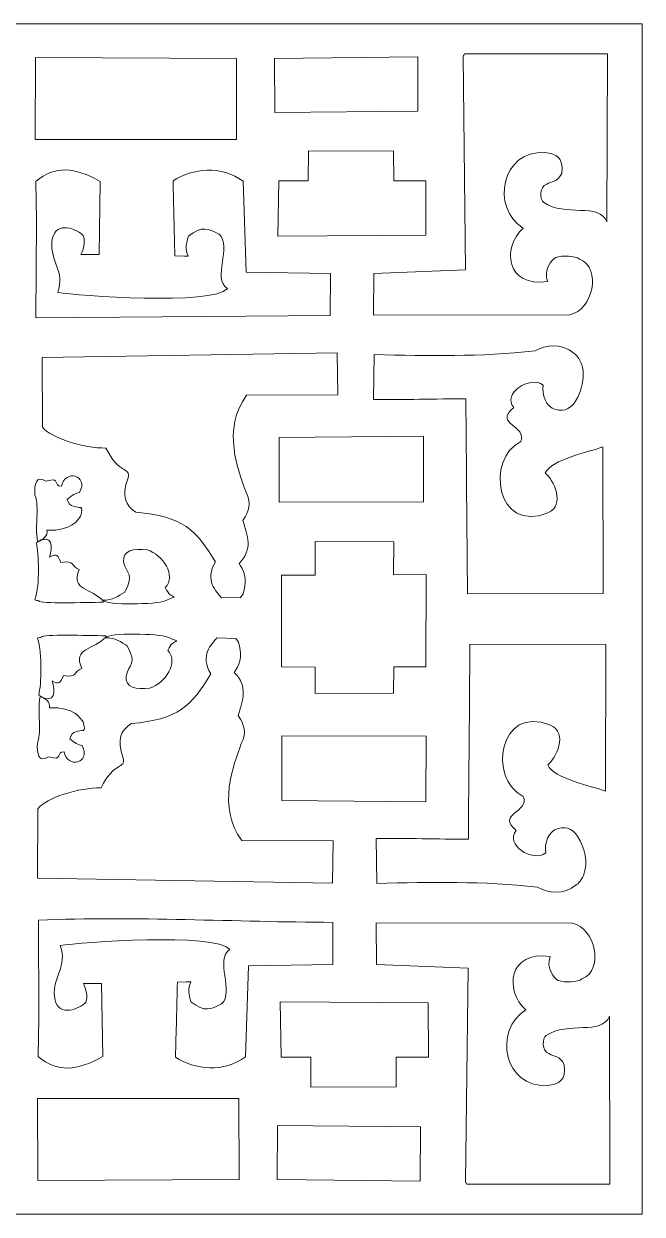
# Model space of a CAD drawing. Header units: centimetres. Extents: x 1.9 to 14.6, y 3.5 to 9.4.
# Drawn here: x 11.55 to 14.62, y 3.52 to 9.43 of the extents above; entities that cross this region are included whole.
import ezdxf

# ---------------------------------------------------------------- set-up
doc = ezdxf.new("R2010")
doc.units = ezdxf.units.CM
doc.header["$MEASUREMENT"] = 0
doc.layers.add('layer 1', color=7, linetype='Continuous')

msp = doc.modelspace()

# ---------------------------------------------------------------- linework, layer by layer
at = {"layer": 'layer 1', "color": 250, "lineweight": 9}
msp.add_open_spline([(8.48673, 9.42503), (8.48673, 9.42503), (14.61952, 9.42503), (14.61952, 9.42503), (14.61952, 9.42503), (14.61952, 9.42503), (14.61952, 3.51784), (14.61952, 3.51784), (14.61952, 3.51784), (14.61952, 3.51784), (8.48673, 3.51784), (8.48673, 3.51784), (8.48673, 3.51784), (8.48673, 3.51784), (8.48673, 9.42503), (8.48673, 9.42503)], degree=3, knots=[0, 0, 0, 0, 0.2, 0.2, 0.2, 0.2, 0.4, 0.4, 0.4, 0.4, 0.6, 0.6, 0.6, 0.6, 1, 1, 1, 1], dxfattribs=at)
at = {"layer": 'layer 1', "color": 7, "lineweight": 9}
for points, knots in [([(14.15005, 8.14618), (14.12978, 8.20404), (14.16984, 8.25668), (14.19105, 8.26491), (14.19105, 8.26491), (14.22478, 8.27799), (14.28826, 8.27348), (14.30842, 8.25753), (14.30842, 8.25753), (14.42243, 8.21152), (14.37313, 8.00389), (14.26074, 7.98088), (14.26074, 7.98088), (14.26074, 7.98088), (13.2873, 7.97949), (13.2873, 7.97949), (13.2873, 7.97949), (13.2873, 7.97949), (13.28931, 8.18658), (13.28931, 8.18658), (13.28931, 8.18658), (13.28931, 8.18658), (13.74399, 8.20338), (13.74399, 8.20338), (13.74399, 8.20338), (13.74399, 8.20338), (13.73149, 9.26387), (13.73149, 9.26387), (13.73149, 9.26387), (13.73366, 9.26801), (13.73582, 9.27215), (13.73798, 9.27629), (13.73798, 9.27629), (13.73798, 9.27629), (14.44692, 9.27624), (14.44692, 9.27624), (14.44692, 9.27624), (14.44692, 9.27624), (14.44461, 8.44186), (14.44461, 8.44186), (14.44461, 8.44186), (14.40654, 8.53976), (14.23755, 8.46523), (14.13116, 8.53799), (14.13116, 8.53799), (14.11252, 8.54918), (14.1061, 8.61675), (14.14735, 8.62987), (14.14735, 8.62987), (14.16848, 8.64204), (14.19822, 8.63829), (14.22068, 8.68217), (14.22068, 8.68217), (14.22908, 8.76608), (14.19673, 8.77746), (14.13706, 8.78611), (14.13706, 8.78611), (13.92165, 8.80127), (13.8668, 8.51025), (14.03001, 8.4116), (14.03001, 8.4116), (13.92222, 8.31424), (13.94484, 8.11536), (14.15005, 8.14618)], [0, 0, 0, 0, 0.0588235, 0.0588235, 0.0588235, 0.0588235, 0.1176471, 0.1176471, 0.1176471, 0.1176471, 0.1764706, 0.1764706, 0.1764706, 0.1764706, 0.2352941, 0.2352941, 0.2352941, 0.2352941, 0.2941176, 0.2941176, 0.2941176, 0.2941176, 0.3529412, 0.3529412, 0.3529412, 0.3529412, 0.4117647, 0.4117647, 0.4117647, 0.4117647, 0.4705882, 0.4705882, 0.4705882, 0.4705882, 0.5294118, 0.5294118, 0.5294118, 0.5294118, 0.5882353, 0.5882353, 0.5882353, 0.5882353, 0.6470588, 0.6470588, 0.6470588, 0.6470588, 0.7058824, 0.7058824, 0.7058824, 0.7058824, 0.7647059, 0.7647059, 0.7647059, 0.7647059, 0.8235294, 0.8235294, 0.8235294, 0.8235294, 0.8823529, 0.8823529, 0.8823529, 0.8823529, 1, 1, 1, 1]), ([(12.60829, 9.25247), (12.60829, 9.25247), (12.60714, 8.85136), (12.60714, 8.85136), (12.60714, 8.85136), (12.60714, 8.85136), (11.60899, 8.85103), (11.60899, 8.85103), (11.60899, 8.85103), (11.60899, 8.85103), (11.61086, 9.25768), (11.61086, 9.25768), (11.61086, 9.25768), (11.61086, 9.25768), (12.60829, 9.25247), (12.60829, 9.25247)], [0, 0, 0, 0, 0.2, 0.2, 0.2, 0.2, 0.4, 0.4, 0.4, 0.4, 0.6, 0.6, 0.6, 0.6, 1, 1, 1, 1]), ([(13.50665, 9.26099), (13.50665, 9.26099), (13.50706, 8.99182), (13.50706, 8.99182), (13.50706, 8.99182), (13.50706, 8.99182), (12.79802, 8.98561), (12.79802, 8.98561), (12.79802, 8.98561), (12.79802, 8.98561), (12.79625, 9.25346), (12.79625, 9.25346), (12.79625, 9.25346), (12.79625, 9.25346), (13.50665, 9.26099), (13.50665, 9.26099)], [0, 0, 0, 0, 0.2, 0.2, 0.2, 0.2, 0.4, 0.4, 0.4, 0.4, 0.6, 0.6, 0.6, 0.6, 1, 1, 1, 1]), ([(12.81217, 8.37053), (12.81217, 8.37053), (12.81708, 8.64649), (12.81708, 8.64649), (12.81708, 8.64649), (12.81708, 8.64649), (12.9639, 8.64588), (12.9639, 8.64588), (12.9639, 8.64588), (12.9639, 8.64588), (12.96401, 8.79445), (12.96401, 8.79445), (12.96401, 8.79445), (12.96401, 8.79445), (13.38651, 8.79255), (13.38651, 8.79255), (13.38651, 8.79255), (13.38651, 8.79255), (13.38778, 8.64591), (13.38778, 8.64591), (13.38778, 8.64591), (13.38778, 8.64591), (13.54711, 8.64591), (13.54711, 8.64591), (13.54711, 8.64591), (13.54711, 8.64591), (13.54655, 8.37664), (13.54655, 8.37664), (13.54655, 8.37664), (13.54655, 8.37664), (12.81217, 8.37053), (12.81217, 8.37053)], [0, 0, 0, 0, 0.1111111, 0.1111111, 0.1111111, 0.1111111, 0.2222222, 0.2222222, 0.2222222, 0.2222222, 0.3333333, 0.3333333, 0.3333333, 0.3333333, 0.4444444, 0.4444444, 0.4444444, 0.4444444, 0.5555556, 0.5555556, 0.5555556, 0.5555556, 0.6666667, 0.6666667, 0.6666667, 0.6666667, 0.7777778, 0.7777778, 0.7777778, 0.7777778, 1, 1, 1, 1]), ([(12.64037, 8.6437), (12.64037, 8.6437), (12.65531, 8.19212), (12.65531, 8.19212), (12.65531, 8.19212), (12.65531, 8.19212), (13.07326, 8.18541), (13.07326, 8.18541), (13.07326, 8.18541), (13.07326, 8.18541), (13.07264, 7.97689), (13.07264, 7.97689), (13.07264, 7.97689), (13.07264, 7.97689), (11.61295, 7.96525), (11.61295, 7.96525), (11.61295, 7.96525), (11.61295, 7.96525), (11.61528, 8.44829), (11.61528, 8.44829), (11.61528, 8.44829), (11.61528, 8.44829), (11.61246, 8.64283), (11.61246, 8.64283), (11.61246, 8.64283), (11.70842, 8.72188), (11.80176, 8.71635), (11.93198, 8.64211), (11.93198, 8.64211), (11.93198, 8.64211), (11.92596, 8.27965), (11.92596, 8.27965), (11.92596, 8.27965), (11.92596, 8.27965), (11.83647, 8.28011), (11.83647, 8.28011), (11.83647, 8.28011), (11.85181, 8.31113), (11.86177, 8.36433), (11.84203, 8.3794), (11.84203, 8.3794), (11.80056, 8.41536), (11.70201, 8.44479), (11.69255, 8.34515), (11.69255, 8.34515), (11.6831, 8.24552), (11.75877, 8.19668), (11.72169, 8.0923), (11.72169, 8.0923), (11.81639, 8.07649), (12.49007, 8.02525), (12.56289, 8.11147), (12.56289, 8.11147), (12.48396, 8.16146), (12.58835, 8.3194), (12.5211, 8.38183), (12.5211, 8.38183), (12.46596, 8.40759), (12.43935, 8.42609), (12.36928, 8.371), (12.36928, 8.371), (12.35838, 8.33803), (12.35277, 8.30505), (12.36822, 8.27207), (12.36822, 8.27207), (12.36613, 8.27211), (12.34825, 8.27213), (12.34616, 8.27217), (12.34616, 8.27217), (12.34616, 8.27217), (12.30227, 8.27295), (12.30227, 8.27295), (12.30227, 8.27295), (12.29915, 8.39727), (12.29604, 8.52158), (12.29293, 8.6459), (12.29293, 8.6459), (12.38855, 8.70857), (12.53419, 8.72503), (12.64037, 8.6437)], [0, 0, 0, 0, 0.047619, 0.047619, 0.047619, 0.047619, 0.0952381, 0.0952381, 0.0952381, 0.0952381, 0.1428571, 0.1428571, 0.1428571, 0.1428571, 0.1904762, 0.1904762, 0.1904762, 0.1904762, 0.2380952, 0.2380952, 0.2380952, 0.2380952, 0.2857143, 0.2857143, 0.2857143, 0.2857143, 0.3333333, 0.3333333, 0.3333333, 0.3333333, 0.3809524, 0.3809524, 0.3809524, 0.3809524, 0.4285714, 0.4285714, 0.4285714, 0.4285714, 0.4761905, 0.4761905, 0.4761905, 0.4761905, 0.5238095, 0.5238095, 0.5238095, 0.5238095, 0.5714286, 0.5714286, 0.5714286, 0.5714286, 0.6190476, 0.6190476, 0.6190476, 0.6190476, 0.6666667, 0.6666667, 0.6666667, 0.6666667, 0.7142857, 0.7142857, 0.7142857, 0.7142857, 0.7619048, 0.7619048, 0.7619048, 0.7619048, 0.8095238, 0.8095238, 0.8095238, 0.8095238, 0.8571429, 0.8571429, 0.8571429, 0.8571429, 0.9047619, 0.9047619, 0.9047619, 0.9047619, 1, 1, 1, 1]), ([(14.28215, 7.78931), (14.30983, 7.76948), (14.35864, 7.69532), (14.30025, 7.57299), (14.30025, 7.57299), (14.26912, 7.51292), (14.23789, 7.49961), (14.18976, 7.51129), (14.18976, 7.51129), (14.14163, 7.52297), (14.12052, 7.58671), (14.12906, 7.63189), (14.12906, 7.63189), (14.06312, 7.68225), (13.92238, 7.58922), (13.98281, 7.52157), (13.98281, 7.52157), (13.87924, 7.4363), (14.05292, 7.43069), (14.01742, 7.35156), (14.01742, 7.35156), (13.84212, 7.26744), (13.89482, 6.89329), (14.15208, 6.99784), (14.15208, 6.99784), (14.24247, 7.03639), (14.1787, 7.16548), (14.1388, 7.19527), (14.1388, 7.19527), (14.17198, 7.26487), (14.35179, 7.2985), (14.42475, 7.32549), (14.42475, 7.32549), (14.42475, 7.32549), (14.42635, 6.59833), (14.42635, 6.59833), (14.42635, 6.59833), (14.42635, 6.59833), (13.75306, 6.59713), (13.75306, 6.59713), (13.75306, 6.59713), (13.75041, 6.91921), (13.74779, 7.24137), (13.74516, 7.56343), (13.74516, 7.56343), (13.59203, 7.5649), (13.43934, 7.55831), (13.28731, 7.56101), (13.28731, 7.56101), (13.28731, 7.56101), (13.29108, 7.7832), (13.29108, 7.7832), (13.29108, 7.7832), (13.56138, 7.77839), (13.81704, 7.77137), (14.08818, 7.80201), (14.08818, 7.80201), (14.14194, 7.83041), (14.21483, 7.84562), (14.28215, 7.78931)], [0, 0, 0, 0, 0.0625, 0.0625, 0.0625, 0.0625, 0.125, 0.125, 0.125, 0.125, 0.1875, 0.1875, 0.1875, 0.1875, 0.25, 0.25, 0.25, 0.25, 0.3125, 0.3125, 0.3125, 0.3125, 0.375, 0.375, 0.375, 0.375, 0.4375, 0.4375, 0.4375, 0.4375, 0.5, 0.5, 0.5, 0.5, 0.5625, 0.5625, 0.5625, 0.5625, 0.625, 0.625, 0.625, 0.625, 0.6875, 0.6875, 0.6875, 0.6875, 0.75, 0.75, 0.75, 0.75, 0.8125, 0.8125, 0.8125, 0.8125, 0.875, 0.875, 0.875, 0.875, 1, 1, 1, 1]), ([(13.10736, 7.79303), (13.10736, 7.79303), (13.1098, 7.58333), (13.1098, 7.58333), (13.1098, 7.58333), (13.1098, 7.58333), (12.65792, 7.58144), (12.65792, 7.58144), (12.65792, 7.58144), (12.53256, 7.41558), (12.61752, 7.20293), (12.65517, 7.10041), (12.65517, 7.10041), (12.68229, 7.04296), (12.66993, 7.00862), (12.63982, 6.96102), (12.63982, 6.96102), (12.66182, 6.88256), (12.69129, 6.81861), (12.62024, 6.74754), (12.62024, 6.74754), (12.64073, 6.71455), (12.66583, 6.67749), (12.64063, 6.59678), (12.64063, 6.59678), (12.64063, 6.59678), (12.62776, 6.57818), (12.62776, 6.57818), (12.62776, 6.57818), (12.62776, 6.57818), (12.53389, 6.5759), (12.53389, 6.5759), (12.53389, 6.5759), (12.50703, 6.60756), (12.44817, 6.66273), (12.50324, 6.7543), (12.50324, 6.7543), (12.40843, 6.91517), (12.34111, 6.98098), (12.10855, 7.00104), (12.10855, 7.00104), (12.05761, 7.03812), (12.03532, 7.07415), (12.06994, 7.17195), (12.06994, 7.17195), (12.08241, 7.22864), (12.02426, 7.18639), (11.96044, 7.31992), (11.96044, 7.31992), (11.85111, 7.31759), (11.68645, 7.37002), (11.64528, 7.42381), (11.64528, 7.42381), (11.64532, 7.4259), (11.64536, 7.42799), (11.64539, 7.43008), (11.64539, 7.43008), (11.64539, 7.43008), (11.64356, 7.76849), (11.64356, 7.76849), (11.64356, 7.76849), (11.64356, 7.76849), (13.10736, 7.79303), (13.10736, 7.79303)], [0, 0, 0, 0, 0.0588235, 0.0588235, 0.0588235, 0.0588235, 0.1176471, 0.1176471, 0.1176471, 0.1176471, 0.1764706, 0.1764706, 0.1764706, 0.1764706, 0.2352941, 0.2352941, 0.2352941, 0.2352941, 0.2941176, 0.2941176, 0.2941176, 0.2941176, 0.3529412, 0.3529412, 0.3529412, 0.3529412, 0.4117647, 0.4117647, 0.4117647, 0.4117647, 0.4705882, 0.4705882, 0.4705882, 0.4705882, 0.5294118, 0.5294118, 0.5294118, 0.5294118, 0.5882353, 0.5882353, 0.5882353, 0.5882353, 0.6470588, 0.6470588, 0.6470588, 0.6470588, 0.7058824, 0.7058824, 0.7058824, 0.7058824, 0.7647059, 0.7647059, 0.7647059, 0.7647059, 0.8235294, 0.8235294, 0.8235294, 0.8235294, 0.8823529, 0.8823529, 0.8823529, 0.8823529, 1, 1, 1, 1]), ([(13.53483, 7.37897), (13.53483, 7.37897), (13.53531, 7.05272), (13.53531, 7.05272), (13.53531, 7.05272), (13.53531, 7.05272), (12.81988, 7.05094), (12.81988, 7.05094), (12.81988, 7.05094), (12.81988, 7.05094), (12.81951, 7.37287), (12.81951, 7.37287), (12.81951, 7.37287), (12.81951, 7.37287), (13.53483, 7.37897), (13.53483, 7.37897)], [0, 0, 0, 0, 0.2, 0.2, 0.2, 0.2, 0.4, 0.4, 0.4, 0.4, 0.6, 0.6, 0.6, 0.6, 1, 1, 1, 1]), ([(11.66254, 7.15497), (11.74035, 7.18038), (11.69619, 7.12715), (11.74019, 7.13099), (11.74019, 7.13099), (11.75529, 7.21644), (11.87755, 7.18581), (11.82956, 7.09939), (11.82956, 7.09939), (11.81057, 7.09505), (11.7927, 7.08586), (11.7686, 7.06604), (11.7686, 7.06604), (11.77788, 7.02308), (11.81703, 7.02834), (11.83548, 7.02409), (11.83548, 7.02409), (11.8439, 7.02216), (11.84172, 7.00541), (11.83428, 6.98118), (11.83428, 6.98118), (11.82302, 6.96537), (11.79089, 6.9058), (11.6674, 6.91253), (11.6674, 6.91253), (11.67539, 6.88199), (11.64544, 6.86474), (11.62102, 6.85572), (11.62102, 6.85572), (11.60662, 6.95169), (11.63203, 7.01165), (11.60846, 7.08782), (11.60846, 7.08782), (11.60455, 7.13801), (11.61414, 7.18811), (11.66254, 7.15497)], [0, 0, 0, 0, 0.1, 0.1, 0.1, 0.1, 0.2, 0.2, 0.2, 0.2, 0.3, 0.3, 0.3, 0.3, 0.4, 0.4, 0.4, 0.4, 0.5, 0.5, 0.5, 0.5, 0.6, 0.6, 0.6, 0.6, 0.7, 0.7, 0.7, 0.7, 0.8, 0.8, 0.8, 0.8, 1, 1, 1, 1]), ([(11.68104, 6.77829), (11.7164, 6.80231), (11.72335, 6.7831), (11.73719, 6.75174), (11.73719, 6.75174), (11.81099, 6.76446), (11.78348, 6.73215), (11.82801, 6.71773), (11.82801, 6.71773), (11.78155, 6.61102), (11.88995, 6.62604), (11.9472, 6.5609), (11.9472, 6.5609), (11.9472, 6.55881), (11.9472, 6.55672), (11.9472, 6.55463), (11.9472, 6.55463), (11.85247, 6.5535), (11.63384, 6.54639), (11.62728, 6.5609), (11.62728, 6.5609), (11.62102, 6.56299), (11.61475, 6.56508), (11.60846, 6.56718), (11.60846, 6.56718), (11.63407, 6.64801), (11.62709, 6.79249), (11.61475, 6.84946), (11.61475, 6.84946), (11.7028, 6.90244), (11.6945, 6.82519), (11.68104, 6.77829)], [0, 0, 0, 0, 0.1111111, 0.1111111, 0.1111111, 0.1111111, 0.2222222, 0.2222222, 0.2222222, 0.2222222, 0.3333333, 0.3333333, 0.3333333, 0.3333333, 0.4444444, 0.4444444, 0.4444444, 0.4444444, 0.5555556, 0.5555556, 0.5555556, 0.5555556, 0.6666667, 0.6666667, 0.6666667, 0.6666667, 0.7777778, 0.7777778, 0.7777778, 0.7777778, 1, 1, 1, 1]), ([(13.38732, 6.85446), (13.38732, 6.85446), (13.38581, 6.69055), (13.38581, 6.69055), (13.38581, 6.69055), (13.38581, 6.69055), (13.54773, 6.69199), (13.54773, 6.69199), (13.54773, 6.69199), (13.54773, 6.69199), (13.54712, 6.2338), (13.54712, 6.2338), (13.54712, 6.2338), (13.54712, 6.2338), (13.38764, 6.23379), (13.38764, 6.23379), (13.38764, 6.23379), (13.38764, 6.23379), (13.38667, 6.10259), (13.38667, 6.10259), (13.38667, 6.10259), (13.38667, 6.10259), (12.99767, 6.1024), (12.99767, 6.1024), (12.99767, 6.1024), (12.99767, 6.1024), (12.99759, 6.23215), (12.99759, 6.23215), (12.99759, 6.23215), (12.99759, 6.23215), (12.83079, 6.23449), (12.83079, 6.23449), (12.83079, 6.23449), (12.83079, 6.23449), (12.83119, 6.68937), (12.83119, 6.68937), (12.83119, 6.68937), (12.83119, 6.68937), (12.9975, 6.68957), (12.9975, 6.68957), (12.9975, 6.68957), (12.9975, 6.68957), (12.99852, 6.85524), (12.99852, 6.85524), (12.99852, 6.85524), (12.99852, 6.85524), (13.38732, 6.85446), (13.38732, 6.85446)], [0, 0, 0, 0, 0.0769231, 0.0769231, 0.0769231, 0.0769231, 0.1538462, 0.1538462, 0.1538462, 0.1538462, 0.2307692, 0.2307692, 0.2307692, 0.2307692, 0.3076923, 0.3076923, 0.3076923, 0.3076923, 0.3846154, 0.3846154, 0.3846154, 0.3846154, 0.4615385, 0.4615385, 0.4615385, 0.4615385, 0.5384615, 0.5384615, 0.5384615, 0.5384615, 0.6153846, 0.6153846, 0.6153846, 0.6153846, 0.6923077, 0.6923077, 0.6923077, 0.6923077, 0.7692308, 0.7692308, 0.7692308, 0.7692308, 0.8461538, 0.8461538, 0.8461538, 0.8461538, 1, 1, 1, 1]), ([(12.16409, 6.81445), (12.24446, 6.7905), (12.31048, 6.6857), (12.25457, 6.62694), (12.25457, 6.62694), (12.27145, 6.59189), (12.28351, 6.58801), (12.30011, 6.57972), (12.30011, 6.57972), (12.29384, 6.57554), (12.2602, 6.56591), (12.25393, 6.56173), (12.25393, 6.56173), (12.21344, 6.54314), (11.96045, 6.53861), (11.94425, 6.56422), (11.94425, 6.56422), (11.99491, 6.56443), (12.0242, 6.58624), (12.05384, 6.60481), (12.05384, 6.60481), (12.1035, 6.69875), (12.06215, 6.68919), (12.04757, 6.75536), (12.04757, 6.75536), (12.04317, 6.81203), (12.09812, 6.82214), (12.16409, 6.81445)], [0, 0, 0, 0, 0.125, 0.125, 0.125, 0.125, 0.25, 0.25, 0.25, 0.25, 0.375, 0.375, 0.375, 0.375, 0.5, 0.5, 0.5, 0.5, 0.625, 0.625, 0.625, 0.625, 0.75, 0.75, 0.75, 0.75, 1, 1, 1, 1]), ([(11.69347, 6.16459), (11.72884, 6.14056), (11.73579, 6.15977), (11.74963, 6.19113), (11.74963, 6.19113), (11.82342, 6.17842), (11.79591, 6.21072), (11.84045, 6.22514), (11.84045, 6.22514), (11.79399, 6.33185), (11.90239, 6.31684), (11.95964, 6.38198), (11.95964, 6.38198), (11.95964, 6.38407), (11.95964, 6.38616), (11.95964, 6.38825), (11.95964, 6.38825), (11.8649, 6.38937), (11.64627, 6.39649), (11.63972, 6.38198), (11.63972, 6.38198), (11.63345, 6.37989), (11.62718, 6.3778), (11.6209, 6.37569), (11.6209, 6.37569), (11.64651, 6.29486), (11.63953, 6.15039), (11.62718, 6.09342), (11.62718, 6.09342), (11.71523, 6.04044), (11.70693, 6.11768), (11.69347, 6.16459)], [0, 0, 0, 0, 0.1111111, 0.1111111, 0.1111111, 0.1111111, 0.2222222, 0.2222222, 0.2222222, 0.2222222, 0.3333333, 0.3333333, 0.3333333, 0.3333333, 0.4444444, 0.4444444, 0.4444444, 0.4444444, 0.5555556, 0.5555556, 0.5555556, 0.5555556, 0.6666667, 0.6666667, 0.6666667, 0.6666667, 0.7777778, 0.7777778, 0.7777778, 0.7777778, 1, 1, 1, 1]), ([(12.17652, 6.12843), (12.25689, 6.15238), (12.32292, 6.25717), (12.267, 6.31594), (12.267, 6.31594), (12.28388, 6.35099), (12.29595, 6.35487), (12.31255, 6.36315), (12.31255, 6.36315), (12.30628, 6.36733), (12.27263, 6.37697), (12.26637, 6.38115), (12.26637, 6.38115), (12.22588, 6.39973), (11.97289, 6.40427), (11.95669, 6.37866), (11.95669, 6.37866), (12.00735, 6.37845), (12.03663, 6.35663), (12.06627, 6.33806), (12.06627, 6.33806), (12.11594, 6.24413), (12.07459, 6.25369), (12.06, 6.18752), (12.06, 6.18752), (12.0556, 6.13084), (12.11056, 6.12073), (12.17652, 6.12843)], [0, 0, 0, 0, 0.125, 0.125, 0.125, 0.125, 0.25, 0.25, 0.25, 0.25, 0.375, 0.375, 0.375, 0.375, 0.5, 0.5, 0.5, 0.5, 0.625, 0.625, 0.625, 0.625, 0.75, 0.75, 0.75, 0.75, 1, 1, 1, 1]), ([(13.08392, 5.16042), (13.08392, 5.16042), (13.08635, 5.37012), (13.08635, 5.37012), (13.08635, 5.37012), (13.08635, 5.37012), (12.63447, 5.37201), (12.63447, 5.37201), (12.63447, 5.37201), (12.50911, 5.53787), (12.59407, 5.75052), (12.63172, 5.85304), (12.63172, 5.85304), (12.65885, 5.91049), (12.64648, 5.94484), (12.61638, 5.99243), (12.61638, 5.99243), (12.63837, 6.07089), (12.66784, 6.13485), (12.59679, 6.20592), (12.59679, 6.20592), (12.61728, 6.23891), (12.64239, 6.27597), (12.61719, 6.35667), (12.61719, 6.35667), (12.61719, 6.35667), (12.60432, 6.37527), (12.60432, 6.37527), (12.60432, 6.37527), (12.60432, 6.37527), (12.51045, 6.37756), (12.51045, 6.37756), (12.51045, 6.37756), (12.48359, 6.34589), (12.42473, 6.29073), (12.4798, 6.19915), (12.4798, 6.19915), (12.38499, 6.03828), (12.31766, 5.97247), (12.08511, 5.95241), (12.08511, 5.95241), (12.03417, 5.91534), (12.01188, 5.87931), (12.0465, 5.7815), (12.0465, 5.7815), (12.05896, 5.72481), (12.00082, 5.76706), (11.93699, 5.63353), (11.93699, 5.63353), (11.82766, 5.63587), (11.66301, 5.58343), (11.62184, 5.52965), (11.62184, 5.52965), (11.62188, 5.52756), (11.62191, 5.52547), (11.62195, 5.52338), (11.62195, 5.52338), (11.62195, 5.52338), (11.62012, 5.18497), (11.62012, 5.18497), (11.62012, 5.18497), (11.62012, 5.18497), (13.08392, 5.16042), (13.08392, 5.16042)], [0, 0, 0, 0, 0.0588235, 0.0588235, 0.0588235, 0.0588235, 0.1176471, 0.1176471, 0.1176471, 0.1176471, 0.1764706, 0.1764706, 0.1764706, 0.1764706, 0.2352941, 0.2352941, 0.2352941, 0.2352941, 0.2941176, 0.2941176, 0.2941176, 0.2941176, 0.3529412, 0.3529412, 0.3529412, 0.3529412, 0.4117647, 0.4117647, 0.4117647, 0.4117647, 0.4705882, 0.4705882, 0.4705882, 0.4705882, 0.5294118, 0.5294118, 0.5294118, 0.5294118, 0.5882353, 0.5882353, 0.5882353, 0.5882353, 0.6470588, 0.6470588, 0.6470588, 0.6470588, 0.7058824, 0.7058824, 0.7058824, 0.7058824, 0.7647059, 0.7647059, 0.7647059, 0.7647059, 0.8235294, 0.8235294, 0.8235294, 0.8235294, 0.8823529, 0.8823529, 0.8823529, 0.8823529, 1, 1, 1, 1]), ([(14.29459, 5.15356), (14.32226, 5.1734), (14.37107, 5.24755), (14.31269, 5.36988), (14.31269, 5.36988), (14.28156, 5.42996), (14.25033, 5.44326), (14.2022, 5.43158), (14.2022, 5.43158), (14.15407, 5.41991), (14.13295, 5.35616), (14.14149, 5.31099), (14.14149, 5.31099), (14.07555, 5.26063), (13.93481, 5.35366), (13.99525, 5.4213), (13.99525, 5.4213), (13.89167, 5.50658), (14.06536, 5.51219), (14.02986, 5.59132), (14.02986, 5.59132), (13.85456, 5.67543), (13.90725, 6.04958), (14.16451, 5.94503), (14.16451, 5.94503), (14.25491, 5.90648), (14.19114, 5.7774), (14.15123, 5.74761), (14.15123, 5.74761), (14.18441, 5.67801), (14.36422, 5.64437), (14.43719, 5.61739), (14.43719, 5.61739), (14.43719, 5.61739), (14.43879, 6.34454), (14.43879, 6.34454), (14.43879, 6.34454), (14.43879, 6.34454), (13.76549, 6.34574), (13.76549, 6.34574), (13.76549, 6.34574), (13.76285, 6.02366), (13.76022, 5.7015), (13.75759, 5.37944), (13.75759, 5.37944), (13.60447, 5.37798), (13.45178, 5.38457), (13.29974, 5.38186), (13.29974, 5.38186), (13.29974, 5.38186), (13.30352, 5.15967), (13.30352, 5.15967), (13.30352, 5.15967), (13.57382, 5.16448), (13.82948, 5.17151), (14.10062, 5.14086), (14.10062, 5.14086), (14.15438, 5.11247), (14.22727, 5.09725), (14.29459, 5.15356)], [0, 0, 0, 0, 0.0625, 0.0625, 0.0625, 0.0625, 0.125, 0.125, 0.125, 0.125, 0.1875, 0.1875, 0.1875, 0.1875, 0.25, 0.25, 0.25, 0.25, 0.3125, 0.3125, 0.3125, 0.3125, 0.375, 0.375, 0.375, 0.375, 0.4375, 0.4375, 0.4375, 0.4375, 0.5, 0.5, 0.5, 0.5, 0.5625, 0.5625, 0.5625, 0.5625, 0.625, 0.625, 0.625, 0.625, 0.6875, 0.6875, 0.6875, 0.6875, 0.75, 0.75, 0.75, 0.75, 0.8125, 0.8125, 0.8125, 0.8125, 0.875, 0.875, 0.875, 0.875, 1, 1, 1, 1]), ([(11.67498, 5.78791), (11.75279, 5.76249), (11.70862, 5.81573), (11.75262, 5.81189), (11.75262, 5.81189), (11.76773, 5.72643), (11.88998, 5.75707), (11.84199, 5.84348), (11.84199, 5.84348), (11.82301, 5.84783), (11.80513, 5.85702), (11.78103, 5.87683), (11.78103, 5.87683), (11.79031, 5.9198), (11.82947, 5.91453), (11.84792, 5.91879), (11.84792, 5.91879), (11.85634, 5.92071), (11.85416, 5.93746), (11.84672, 5.96169), (11.84672, 5.96169), (11.83546, 5.97751), (11.80333, 6.03707), (11.67984, 6.03034), (11.67984, 6.03034), (11.68783, 6.06089), (11.65788, 6.07814), (11.63345, 6.08715), (11.63345, 6.08715), (11.61906, 5.99119), (11.64446, 5.93122), (11.6209, 5.85506), (11.6209, 5.85506), (11.61699, 5.80486), (11.62657, 5.75477), (11.67498, 5.78791)], [0, 0, 0, 0, 0.1, 0.1, 0.1, 0.1, 0.2, 0.2, 0.2, 0.2, 0.3, 0.3, 0.3, 0.3, 0.4, 0.4, 0.4, 0.4, 0.5, 0.5, 0.5, 0.5, 0.6, 0.6, 0.6, 0.6, 0.7, 0.7, 0.7, 0.7, 0.8, 0.8, 0.8, 0.8, 1, 1, 1, 1]), ([(13.54726, 5.5639), (13.54726, 5.5639), (13.54774, 5.89015), (13.54774, 5.89015), (13.54774, 5.89015), (13.54774, 5.89015), (12.83231, 5.89193), (12.83231, 5.89193), (12.83231, 5.89193), (12.83231, 5.89193), (12.83195, 5.57), (12.83195, 5.57), (12.83195, 5.57), (12.83195, 5.57), (13.54726, 5.5639), (13.54726, 5.5639)], [0, 0, 0, 0, 0.2, 0.2, 0.2, 0.2, 0.4, 0.4, 0.4, 0.4, 0.6, 0.6, 0.6, 0.6, 1, 1, 1, 1]), ([(12.6528, 4.29917), (12.6528, 4.29917), (12.66775, 4.75075), (12.66775, 4.75075), (12.66775, 4.75075), (12.66775, 4.75075), (13.08569, 4.75746), (13.08569, 4.75746), (13.08569, 4.75746), (13.08569, 4.75746), (13.08508, 4.96598), (13.08508, 4.96598), (13.08508, 4.96598), (12.60303, 4.96805), (12.106, 4.99663), (11.62539, 4.97763), (11.62539, 4.97763), (11.62539, 4.97763), (11.62772, 4.49459), (11.62772, 4.49459), (11.62772, 4.49459), (11.62772, 4.49459), (11.62489, 4.30005), (11.62489, 4.30005), (11.62489, 4.30005), (11.72085, 4.221), (11.8142, 4.22653), (11.94442, 4.30077), (11.94442, 4.30077), (11.94442, 4.30077), (11.9384, 4.66323), (11.9384, 4.66323), (11.9384, 4.66323), (11.9384, 4.66323), (11.84891, 4.66276), (11.84891, 4.66276), (11.84891, 4.66276), (11.86425, 4.63175), (11.87421, 4.57855), (11.85447, 4.56347), (11.85447, 4.56347), (11.81299, 4.52752), (11.71444, 4.49809), (11.70499, 4.59772), (11.70499, 4.59772), (11.69554, 4.69736), (11.7712, 4.7462), (11.73412, 4.85057), (11.73412, 4.85057), (11.82883, 4.86638), (12.50251, 4.91762), (12.57533, 4.8314), (12.57533, 4.8314), (12.49639, 4.78141), (12.60079, 4.62348), (12.53353, 4.56105), (12.53353, 4.56105), (12.47839, 4.53528), (12.45179, 4.51678), (12.38172, 4.57188), (12.38172, 4.57188), (12.37081, 4.60484), (12.3652, 4.63783), (12.38065, 4.6708), (12.38065, 4.6708), (12.37856, 4.67076), (12.36069, 4.67074), (12.3586, 4.67071), (12.3586, 4.67071), (12.3586, 4.67071), (12.31471, 4.66993), (12.31471, 4.66993), (12.31471, 4.66993), (12.31158, 4.54561), (12.30847, 4.42129), (12.30536, 4.29698), (12.30536, 4.29698), (12.40099, 4.2343), (12.54662, 4.21785), (12.6528, 4.29917)], [0, 0, 0, 0, 0.047619, 0.047619, 0.047619, 0.047619, 0.0952381, 0.0952381, 0.0952381, 0.0952381, 0.1428571, 0.1428571, 0.1428571, 0.1428571, 0.1904762, 0.1904762, 0.1904762, 0.1904762, 0.2380952, 0.2380952, 0.2380952, 0.2380952, 0.2857143, 0.2857143, 0.2857143, 0.2857143, 0.3333333, 0.3333333, 0.3333333, 0.3333333, 0.3809524, 0.3809524, 0.3809524, 0.3809524, 0.4285714, 0.4285714, 0.4285714, 0.4285714, 0.4761905, 0.4761905, 0.4761905, 0.4761905, 0.5238095, 0.5238095, 0.5238095, 0.5238095, 0.5714286, 0.5714286, 0.5714286, 0.5714286, 0.6190476, 0.6190476, 0.6190476, 0.6190476, 0.6666667, 0.6666667, 0.6666667, 0.6666667, 0.7142857, 0.7142857, 0.7142857, 0.7142857, 0.7619048, 0.7619048, 0.7619048, 0.7619048, 0.8095238, 0.8095238, 0.8095238, 0.8095238, 0.8571429, 0.8571429, 0.8571429, 0.8571429, 0.9047619, 0.9047619, 0.9047619, 0.9047619, 1, 1, 1, 1]), ([(14.16249, 4.79669), (14.14222, 4.73883), (14.18227, 4.6862), (14.20348, 4.67796), (14.20348, 4.67796), (14.23721, 4.66488), (14.3007, 4.66939), (14.32085, 4.68534), (14.32085, 4.68534), (14.43487, 4.73135), (14.38556, 4.93899), (14.27318, 4.96199), (14.27318, 4.96199), (14.27318, 4.96199), (13.29973, 4.96338), (13.29973, 4.96338), (13.29973, 4.96338), (13.29973, 4.96338), (13.30174, 4.7563), (13.30174, 4.7563), (13.30174, 4.7563), (13.30174, 4.7563), (13.75642, 4.7395), (13.75642, 4.7395), (13.75642, 4.7395), (13.75642, 4.7395), (13.74393, 3.67901), (13.74393, 3.67901), (13.74393, 3.67901), (13.74609, 3.67486), (13.74826, 3.67072), (13.75042, 3.66658), (13.75042, 3.66658), (13.75042, 3.66658), (14.45936, 3.66664), (14.45936, 3.66664), (14.45936, 3.66664), (14.45936, 3.66664), (14.45705, 4.50101), (14.45705, 4.50101), (14.45705, 4.50101), (14.41898, 4.40311), (14.24999, 4.47764), (14.14359, 4.40488), (14.14359, 4.40488), (14.12495, 4.3937), (14.11854, 4.32613), (14.15979, 4.313), (14.15979, 4.313), (14.18092, 4.30084), (14.21066, 4.30458), (14.23311, 4.26071), (14.23311, 4.26071), (14.24151, 4.17679), (14.20916, 4.16541), (14.14949, 4.15676), (14.14949, 4.15676), (13.93409, 4.1416), (13.87924, 4.43262), (14.04245, 4.53127), (14.04245, 4.53127), (13.93466, 4.62864), (13.95728, 4.82752), (14.16249, 4.79669)], [0, 0, 0, 0, 0.0588235, 0.0588235, 0.0588235, 0.0588235, 0.1176471, 0.1176471, 0.1176471, 0.1176471, 0.1764706, 0.1764706, 0.1764706, 0.1764706, 0.2352941, 0.2352941, 0.2352941, 0.2352941, 0.2941176, 0.2941176, 0.2941176, 0.2941176, 0.3529412, 0.3529412, 0.3529412, 0.3529412, 0.4117647, 0.4117647, 0.4117647, 0.4117647, 0.4705882, 0.4705882, 0.4705882, 0.4705882, 0.5294118, 0.5294118, 0.5294118, 0.5294118, 0.5882353, 0.5882353, 0.5882353, 0.5882353, 0.6470588, 0.6470588, 0.6470588, 0.6470588, 0.7058824, 0.7058824, 0.7058824, 0.7058824, 0.7647059, 0.7647059, 0.7647059, 0.7647059, 0.8235294, 0.8235294, 0.8235294, 0.8235294, 0.8823529, 0.8823529, 0.8823529, 0.8823529, 1, 1, 1, 1]), ([(12.8246, 4.57235), (12.8246, 4.57235), (12.82951, 4.29639), (12.82951, 4.29639), (12.82951, 4.29639), (12.82951, 4.29639), (12.97634, 4.297), (12.97634, 4.297), (12.97634, 4.297), (12.97634, 4.297), (12.97645, 4.14843), (12.97645, 4.14843), (12.97645, 4.14843), (12.97645, 4.14843), (13.39894, 4.15033), (13.39894, 4.15033), (13.39894, 4.15033), (13.39894, 4.15033), (13.40022, 4.29697), (13.40022, 4.29697), (13.40022, 4.29697), (13.40022, 4.29697), (13.55955, 4.29697), (13.55955, 4.29697), (13.55955, 4.29697), (13.55955, 4.29697), (13.55898, 4.56623), (13.55898, 4.56623), (13.55898, 4.56623), (13.55898, 4.56623), (12.8246, 4.57235), (12.8246, 4.57235)], [0, 0, 0, 0, 0.1111111, 0.1111111, 0.1111111, 0.1111111, 0.2222222, 0.2222222, 0.2222222, 0.2222222, 0.3333333, 0.3333333, 0.3333333, 0.3333333, 0.4444444, 0.4444444, 0.4444444, 0.4444444, 0.5555556, 0.5555556, 0.5555556, 0.5555556, 0.6666667, 0.6666667, 0.6666667, 0.6666667, 0.7777778, 0.7777778, 0.7777778, 0.7777778, 1, 1, 1, 1]), ([(12.62072, 3.6904), (12.62072, 3.6904), (12.61958, 4.09152), (12.61958, 4.09152), (12.61958, 4.09152), (12.61958, 4.09152), (11.62142, 4.09184), (11.62142, 4.09184), (11.62142, 4.09184), (11.62142, 4.09184), (11.62329, 3.68519), (11.62329, 3.68519), (11.62329, 3.68519), (11.62329, 3.68519), (12.62072, 3.6904), (12.62072, 3.6904)], [0, 0, 0, 0, 0.2, 0.2, 0.2, 0.2, 0.4, 0.4, 0.4, 0.4, 0.6, 0.6, 0.6, 0.6, 1, 1, 1, 1]), ([(13.51909, 3.68188), (13.51909, 3.68188), (13.5195, 3.95106), (13.5195, 3.95106), (13.5195, 3.95106), (13.5195, 3.95106), (12.81045, 3.95727), (12.81045, 3.95727), (12.81045, 3.95727), (12.81045, 3.95727), (12.80868, 3.68942), (12.80868, 3.68942), (12.80868, 3.68942), (12.80868, 3.68942), (13.51909, 3.68188), (13.51909, 3.68188)], [0, 0, 0, 0, 0.2, 0.2, 0.2, 0.2, 0.4, 0.4, 0.4, 0.4, 0.6, 0.6, 0.6, 0.6, 1, 1, 1, 1])]:
    msp.add_open_spline(points, degree=3, knots=knots, dxfattribs=at)

doc.saveas('drawing.dxf')
